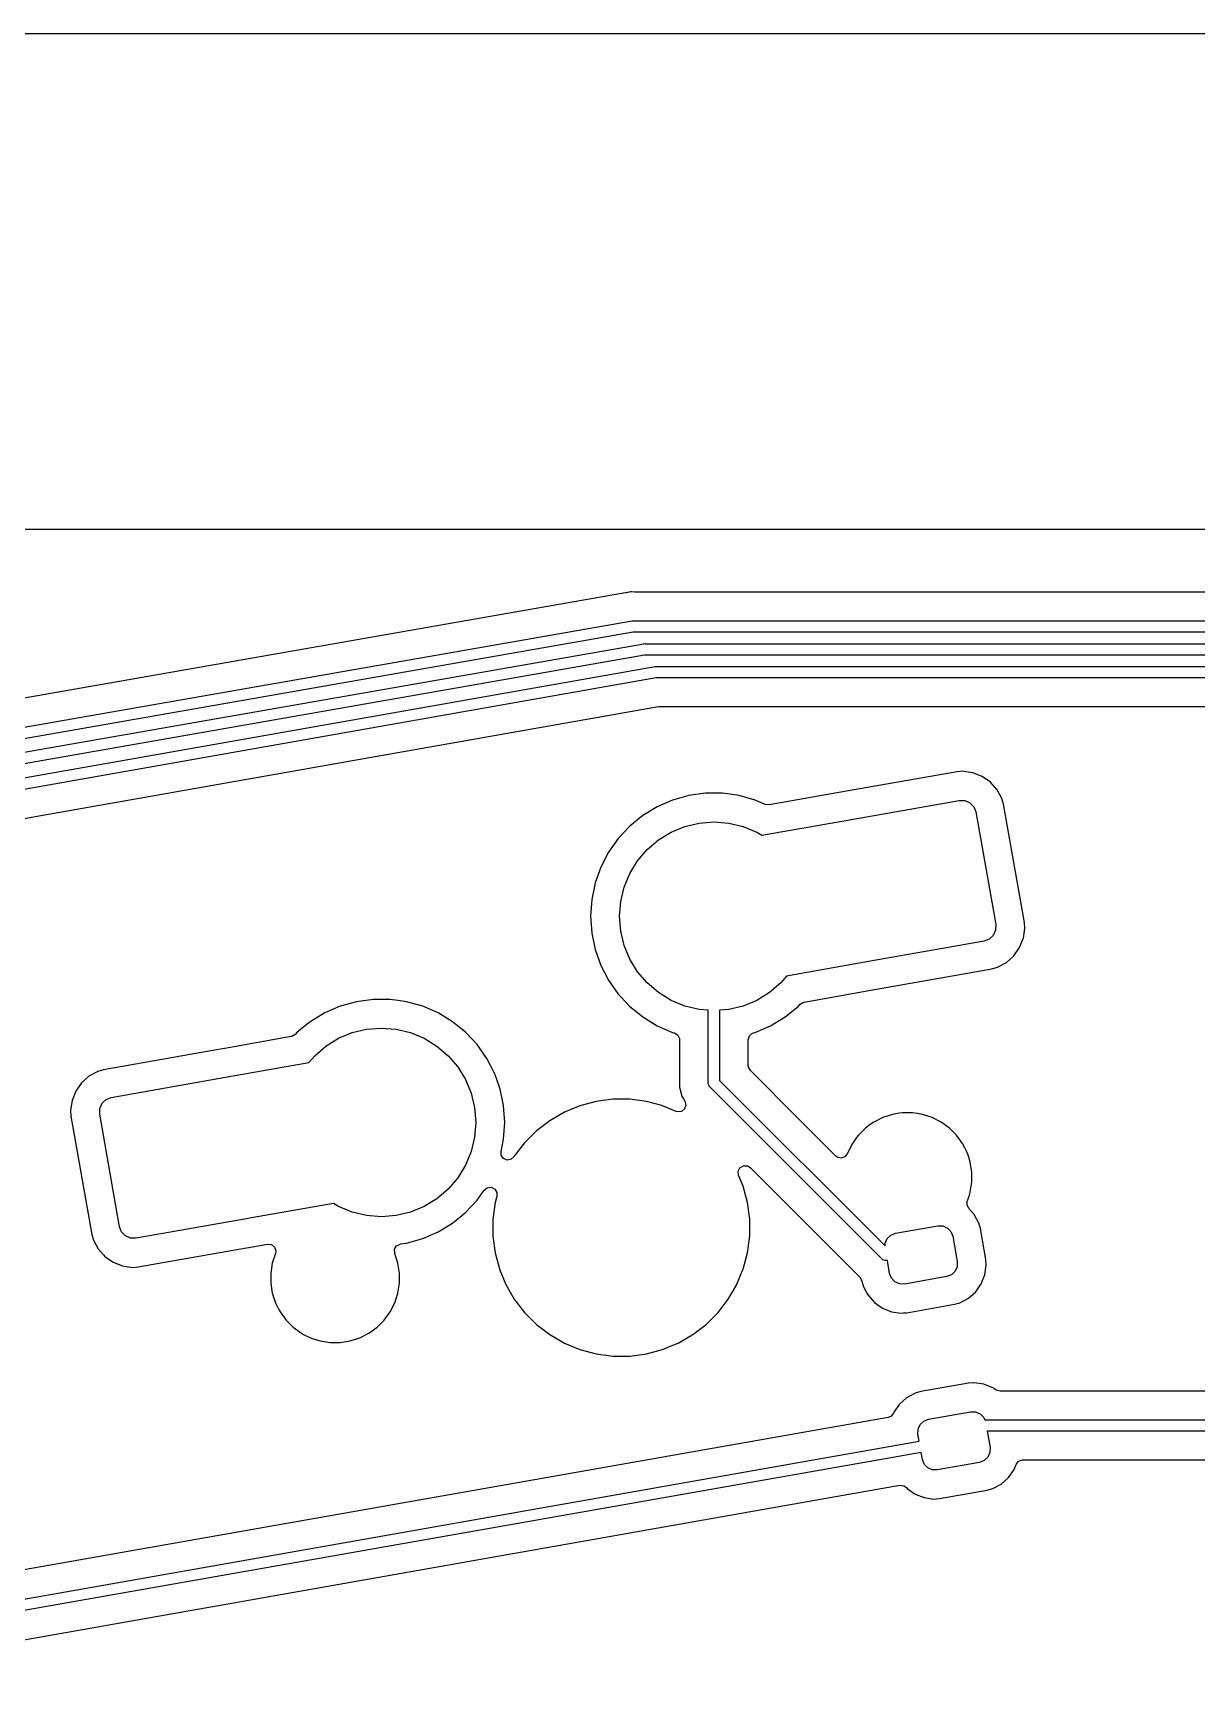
# Model space of a CAD drawing. Header units: millimetres. Extents: x 46 to 4458, y 59 to 1499.
# Drawn here: x 1920.02 to 1940.36, y 915.53 to 944.7 of the extents above; entities that cross this region are included whole.
import ezdxf

# ---------------------------------------------------------------- set-up
doc = ezdxf.new("R2010")
doc.units = ezdxf.units.MM
doc.layers.add('BLACK', color=7, linetype='Continuous')

msp = doc.modelspace()

# ---------------------------------------------------------------- linework, layer by layer
msp.add_lwpolyline([(1739.51188, 833.25441), (1638.06271, 833.5564), (1638.38771, 944.69762), (2107.13583, 944.69762), (2107.13583, 832.69492), (1950.85196, 832.69492)])
at = {"layer": 'BLACK', "linetype": 'Continuous'}
for p, q in [((1856.80163, 936.02944), (2102.68362, 936.02944)), ((1930.37297, 934.91591), (1868.2609, 924.04169)), ((1930.38368, 934.91828), (1930.37297, 934.91591)), ((1930.42905, 934.93044), (1930.38368, 934.91828)), ((1930.42906, 934.93044), (1930.42905, 934.93044)), ((1930.44518, 934.93044), (1930.42906, 934.93044)), ((1930.46656, 934.9323), (1930.44518, 934.93044)), ((1930.48243, 934.93507), (1930.46656, 934.9323)), ((1930.48244, 934.93507), (1930.48243, 934.93507)), ((1930.52924, 934.93092), (1930.48244, 934.93507)), ((1930.5402, 934.93044), (1930.52924, 934.93092)), ((2082.1834, 934.93044), (1930.5402, 934.93044)), ((1863.09959, 922.62802), (1930.49087, 934.42844)), ((1930.49087, 934.42844), (1930.51042, 934.42991)), ((1930.51042, 934.42991), (1930.51892, 934.42802)), ((1930.51892, 934.42802), (2082.27007, 934.42994)), ((1930.50655, 934.23009), (1863.15344, 922.43635)), ((1930.50812, 934.22994), (1930.50655, 934.23009)), ((2082.22674, 934.23186), (1930.50812, 934.22994)), ((1863.29959, 922.22802), (1930.69087, 934.02844)), ((1930.70655, 933.83009), (1863.35324, 922.03632)), ((1930.69087, 934.02844), (1930.71042, 934.02991)), ((1930.70812, 933.82994), (1930.70655, 933.83009)), ((2063.57674, 933.83186), (1930.70812, 933.82994)), ((1930.71042, 934.02991), (1930.71892, 934.02802)), ((1930.71892, 934.02802), (2063.62007, 934.02994)), ((1863.49953, 921.74565), (1930.89076, 933.62842)), ((1930.89076, 933.62842), (1930.9103, 933.62991)), ((1930.9103, 933.62991), (1930.91886, 933.62802)), ((1930.91886, 933.62802), (2044.97007, 933.62994)), ((1930.90663, 933.43008), (1863.55325, 921.55398)), ((1930.90812, 933.42994), (1930.90663, 933.43008)), ((2044.92674, 933.43186), (1930.90812, 933.42994)), ((1863.83731, 921.09584), (1930.94996, 932.92756)), ((1930.94996, 932.92756), (1930.97149, 932.92944)), ((1930.97149, 932.92944), (1984.65482, 932.92944)), ((1936.16909, 931.79058), (1934.23777, 931.45003)), ((1936.27214, 931.79809), (1936.16909, 931.79058)), ((1936.32339, 931.79058), (1936.27214, 931.79809)), ((1936.27214, 931.79809), (1936.27214, 931.79809)), ((1936.44573, 931.77266), (1936.32339, 931.79058)), ((1936.60877, 931.70789), (1936.44573, 931.77266)), ((1936.75249, 931.60726), (1936.60877, 931.70789)), ((1936.86912, 931.47619), (1936.75249, 931.60726)), ((1936.75249, 931.60726), (1936.75249, 931.60726)), ((1936.75249, 931.60726), (1936.75249, 931.60726)), ((1931.19647, 931.29461), (1930.92664, 931.17741)), ((1931.47975, 931.37399), (1931.19647, 931.29461)), ((1931.47976, 931.37399), (1931.47975, 931.37399)), ((1931.77122, 931.41405), (1931.47976, 931.37399)), ((1932.06541, 931.41405), (1931.77122, 931.41405)), ((1931.77122, 931.41405), (1931.77122, 931.41405)), ((1932.19862, 931.39574), (1932.06541, 931.41405)), ((1932.06541, 931.41405), (1932.06541, 931.41405)), ((1932.35687, 931.37399), (1932.19862, 931.39574)), ((1932.35688, 931.37399), (1932.35687, 931.37399)), ((1932.35687, 931.37399), (1932.35687, 931.37399)), ((1932.64016, 931.29461), (1932.35688, 931.37399)), ((1932.69179, 931.27219), (1932.64016, 931.29461)), ((1932.8128, 931.21963), (1932.69179, 931.27219)), ((1932.81423, 931.21901), (1932.8128, 931.21963)), ((1932.88367, 931.21127), (1932.81423, 931.21901)), ((1934.23777, 931.45003), (1932.88367, 931.21127)), ((1934.18789, 930.93302), (1936.20675, 931.289)), ((1934.23777, 931.45003), (1934.23777, 931.45003)), ((1936.20675, 931.289), (1936.30427, 931.28687)), ((1936.30427, 931.28687), (1936.39356, 931.24758)), ((1936.39356, 931.24758), (1936.46101, 931.17712)), ((1936.95239, 931.32177), (1936.86912, 931.47619)), ((1936.98058, 931.22237), (1936.95239, 931.32177)), ((1937.34524, 929.15425), (1936.98058, 931.22237)), ((1930.67527, 931.02455), (1930.44706, 930.83889)), ((1930.92663, 931.17741), (1930.67527, 931.02455)), ((1930.92664, 931.17741), (1930.92663, 931.17741)), ((1931.6602, 930.89323), (1931.91832, 930.91355)), ((1931.91832, 930.91355), (1932.17643, 930.89323)), ((1932.75458, 930.68029), (1934.18789, 930.93302)), ((1934.18789, 930.93302), (1934.18789, 930.93302)), ((1936.46101, 931.17712), (1936.49636, 931.08621)), ((1936.49636, 931.08621), (1936.84366, 929.11659)), ((1930.24625, 930.62387), (1930.0766, 930.38353)), ((1930.44706, 930.83889), (1930.24625, 930.62387)), ((1930.94847, 930.59843), (1931.16923, 930.73371)), ((1931.16923, 930.73371), (1931.40844, 930.83279)), ((1931.40844, 930.83279), (1931.6602, 930.89323)), ((1932.17643, 930.89323), (1932.42819, 930.83279)), ((1932.42819, 930.83279), (1932.6674, 930.73371)), ((1932.6674, 930.73371), (1932.75458, 930.68029)), ((1930.07659, 930.38353), (1929.94124, 930.12231)), ((1930.0766, 930.38353), (1930.07659, 930.38353)), ((1930.58344, 930.23339), (1930.75159, 930.43027)), ((1930.75159, 930.43027), (1930.94847, 930.59843)), ((1929.94124, 930.12231), (1929.84272, 929.84511)), ((1930.44815, 930.01263), (1930.58344, 930.23339)), ((1929.84272, 929.84509), (1929.78287, 929.55706)), ((1929.84272, 929.84511), (1929.84272, 929.84509)), ((1930.28863, 929.52166), (1930.34907, 929.77343)), ((1930.34907, 929.77343), (1930.44815, 930.01263)), ((1929.78287, 929.55706), (1929.76279, 929.26355)), ((1929.78287, 929.55706), (1929.78287, 929.55706)), ((1930.26832, 929.26355), (1930.28863, 929.52166)), ((1929.76279, 929.26355), (1929.78287, 928.97004)), ((1930.28863, 929.00543), (1930.26832, 929.26355)), ((1937.35275, 929.0512), (1937.34524, 929.15425)), ((1929.78287, 928.97004), (1929.78287, 928.97003)), ((1929.78287, 928.97003), (1929.84272, 928.682)), ((1930.34907, 928.75367), (1930.28863, 929.00543)), ((1936.73178, 928.86233), (1936.64087, 928.82698)), ((1936.80225, 928.92979), (1936.73178, 928.86233)), ((1936.84153, 929.01907), (1936.80225, 928.92979)), ((1936.84366, 929.11659), (1936.84153, 929.01907)), ((1937.26255, 928.71457), (1937.32564, 928.87337)), ((1937.32564, 928.87337), (1937.32732, 928.87761)), ((1937.32732, 928.87761), (1937.35275, 929.0512)), ((1937.32732, 928.87761), (1937.32732, 928.87761)), ((1937.32732, 928.87761), (1937.32732, 928.87761)), ((1929.84272, 928.682), (1929.84272, 928.68199)), ((1929.84272, 928.68199), (1929.94124, 928.40479)), ((1930.44815, 928.51446), (1930.34907, 928.75367)), ((1936.64087, 928.82698), (1934.7205, 928.48837)), ((1937.03086, 928.45422), (1937.16192, 928.57085)), ((1937.16192, 928.57085), (1937.26255, 928.71457)), ((1929.94124, 928.40479), (1930.07659, 928.14357)), ((1930.58344, 928.2937), (1930.44815, 928.51446)), ((1930.75159, 928.09682), (1930.58344, 928.2937)), ((1934.7205, 928.48836), (1933.18878, 928.21828)), ((1934.65968, 927.96942), (1936.77703, 928.34277)), ((1934.7205, 928.48837), (1934.7205, 928.48836)), ((1936.77703, 928.34277), (1936.87643, 928.37096)), ((1936.87643, 928.37096), (1937.03086, 928.45422)), ((1930.07659, 928.14357), (1930.0766, 928.14356)), ((1930.0766, 928.14356), (1930.24625, 927.90322)), ((1930.94847, 927.92867), (1930.75159, 928.09682)), ((1933.08504, 928.09682), (1932.88816, 927.92867)), ((1933.18878, 928.21828), (1933.08504, 928.09682)), ((1925.66729, 927.76991), (1925.38401, 927.69054)), ((1925.6673, 927.76991), (1925.66729, 927.76991)), ((1925.95875, 927.80997), (1925.6673, 927.76991)), ((1926.25295, 927.80997), (1925.95875, 927.80997)), ((1925.95875, 927.80997), (1925.95875, 927.80997)), ((1926.39868, 927.78994), (1926.25295, 927.80997)), ((1926.25295, 927.80997), (1926.25295, 927.80997)), ((1926.54441, 927.76991), (1926.39868, 927.78994)), ((1926.8277, 927.69054), (1926.54441, 927.76991)), ((1926.54441, 927.76991), (1926.54441, 927.76991)), ((1926.54441, 927.76991), (1926.54441, 927.76991)), ((1930.24625, 927.90322), (1930.29824, 927.84756)), ((1930.29824, 927.84756), (1930.44489, 927.69054)), ((1931.16923, 927.79339), (1930.94847, 927.92867)), ((1931.40844, 927.6943), (1931.16923, 927.79339)), ((1932.6674, 927.79339), (1932.42819, 927.6943)), ((1932.88816, 927.92867), (1932.6674, 927.79339)), ((1933.38958, 927.68821), (1933.42531, 927.72647)), ((1933.42531, 927.72647), (1933.48545, 927.76203)), ((1933.48545, 927.76203), (1933.49438, 927.76395)), ((1933.49438, 927.76395), (1934.65968, 927.96942)), ((1934.65968, 927.96942), (1934.65968, 927.96942)), ((1924.86281, 927.42047), (1924.6346, 927.23481)), ((1925.11417, 927.57333), (1924.86281, 927.42047)), ((1925.11418, 927.57333), (1925.11417, 927.57333)), ((1925.38401, 927.69054), (1925.11418, 927.57333)), ((1927.09753, 927.57333), (1926.8277, 927.69054)), ((1927.3489, 927.42047), (1927.09753, 927.57333)), ((1927.09753, 927.57333), (1927.09753, 927.57333)), ((1927.40692, 927.37327), (1927.3489, 927.42047)), ((1927.3489, 927.42047), (1927.3489, 927.42047)), ((1927.3489, 927.42047), (1927.3489, 927.42047)), ((1930.44489, 927.69054), (1930.44706, 927.68821)), ((1930.44706, 927.68821), (1930.55118, 927.6035)), ((1930.55118, 927.6035), (1930.67527, 927.50255)), ((1930.67527, 927.50255), (1930.67527, 927.50255)), ((1930.67527, 927.50255), (1930.67527, 927.50255)), ((1930.67527, 927.50255), (1930.92663, 927.34969)), ((1931.6602, 927.63386), (1931.40844, 927.6943)), ((1931.81939, 927.62133), (1931.6602, 927.63386)), ((1931.82024, 926.33341), (1931.81939, 927.62133)), ((1932.17643, 927.63386), (1932.01748, 927.62135)), ((1932.01748, 927.62135), (1932.01829, 926.39169)), ((1932.42819, 927.6943), (1932.17643, 927.63386)), ((1932.91, 927.34969), (1933.16136, 927.50255)), ((1933.16136, 927.50255), (1933.38958, 927.68821)), ((1924.52977, 927.15907), (1923.36603, 926.95387)), ((1924.53872, 927.16099), (1924.52977, 927.15907)), ((1924.59886, 927.19655), (1924.53872, 927.16099)), ((1924.63459, 927.2348), (1924.59886, 927.19655)), ((1924.6346, 927.23481), (1924.63459, 927.2348)), ((1925.13601, 926.99435), (1925.35677, 927.12963)), ((1925.35677, 927.12963), (1925.59597, 927.22871)), ((1925.59597, 927.22871), (1925.84774, 927.28916)), ((1925.84774, 927.28916), (1926.10585, 927.30947)), ((1926.10585, 927.30947), (1926.36397, 927.28916)), ((1926.36397, 927.28916), (1926.61573, 927.22871)), ((1926.61573, 927.22871), (1926.85494, 927.12963)), ((1926.85494, 927.12963), (1927.0757, 926.99435)), ((1927.57711, 927.23481), (1927.40692, 927.37327)), ((1927.57711, 927.2348), (1927.57711, 927.23481)), ((1927.57711, 927.23481), (1927.57711, 927.23481)), ((1927.70131, 927.10182), (1927.57711, 927.2348)), ((1930.92663, 927.34969), (1930.92664, 927.34969)), ((1930.92664, 927.34969), (1931.19647, 927.23248)), ((1931.19647, 927.23248), (1931.22727, 927.22385)), ((1931.22727, 927.22385), (1931.28651, 927.18681)), ((1931.28651, 927.18681), (1931.31632, 927.12362)), ((1931.31632, 927.12362), (1931.31782, 927.10445)), ((1932.51882, 927.10445), (1932.5385, 927.17149)), ((1932.5385, 927.17149), (1932.5913, 927.21724)), ((1932.5913, 927.21724), (1932.60936, 927.22385)), ((1932.60936, 927.22385), (1932.64016, 927.23248)), ((1932.64016, 927.23248), (1932.90999, 927.34969)), ((1932.64016, 927.23248), (1932.64016, 927.23248)), ((1932.90999, 927.34969), (1932.91, 927.34969)), ((1932.91, 927.34969), (1932.91, 927.34969)), ((1923.15704, 926.91702), (1921.24714, 926.58025)), ((1923.36449, 926.9536), (1923.15704, 926.91702)), ((1923.36602, 926.95387), (1923.36449, 926.9536)), ((1923.36449, 926.9536), (1923.36449, 926.9536)), ((1923.36603, 926.95387), (1923.36602, 926.95387)), ((1924.83539, 926.70474), (1924.93913, 926.8262)), ((1924.93913, 926.8262), (1925.13601, 926.99435)), ((1927.0757, 926.99435), (1927.27258, 926.8262)), ((1927.27258, 926.8262), (1927.44073, 926.62932)), ((1927.77792, 927.01979), (1927.70131, 927.10182)), ((1927.94757, 926.77945), (1927.77792, 927.01979)), ((1931.31782, 927.10445), (1931.31782, 926.43959)), ((1932.51882, 926.65302), (1932.51882, 927.10445)), ((1921.14773, 926.55206), (1920.99331, 926.4688)), ((1921.14774, 926.55206), (1921.14773, 926.55206)), ((1921.14773, 926.55206), (1921.14773, 926.55206)), ((1921.24714, 926.58025), (1921.14774, 926.55206)), ((1921.24714, 926.58025), (1921.24714, 926.58025)), ((1923.27905, 926.43031), (1924.83539, 926.70474)), ((1927.44073, 926.62932), (1927.57601, 926.40855)), ((1928.08292, 926.51823), (1927.94757, 926.77945)), ((1927.94757, 926.77945), (1927.94757, 926.77945)), ((1927.94757, 926.77945), (1927.94757, 926.77945)), ((1932.52165, 926.62666), (1932.51882, 926.65302)), ((1932.55513, 926.56534), (1932.52165, 926.62666)), ((1932.59109, 926.52939), (1932.55513, 926.56534)), ((1933.35809, 925.76238), (1932.59109, 926.52939)), ((1920.86225, 926.35216), (1920.76162, 926.20845)), ((1920.9933, 926.46879), (1920.86225, 926.35216)), ((1920.86225, 926.35216), (1920.86225, 926.35216)), ((1920.99331, 926.46879), (1920.9933, 926.46879)), ((1920.99331, 926.4688), (1920.99331, 926.4688)), ((1920.99331, 926.4688), (1920.99331, 926.46879)), ((1921.3833, 926.09604), (1923.27905, 926.43031)), ((1927.57601, 926.40855), (1927.6751, 926.16935)), ((1928.11549, 926.42659), (1928.08292, 926.51823)), ((1928.18144, 926.24103), (1928.11549, 926.42659)), ((1928.18145, 926.24101), (1928.18144, 926.24103)), ((1928.22211, 926.04534), (1928.18145, 926.24101)), ((1931.31782, 926.43959), (1931.31781, 926.43957)), ((1931.31781, 926.43957), (1931.31781, 926.27387)), ((1931.31781, 926.27387), (1931.31781, 926.27387)), ((1931.31781, 926.27387), (1931.35874, 926.12114)), ((1931.83517, 926.29737), (1931.82024, 926.33341)), ((1931.8476, 926.28221), (1931.83517, 926.29737)), ((1934.87292, 923.25961), (1931.8476, 926.28221)), ((1932.01829, 926.39169), (1934.91241, 923.50017)), ((1920.69685, 926.04541), (1920.67142, 925.87181)), ((1920.76162, 926.20844), (1920.69685, 926.04541)), ((1920.76162, 926.20845), (1920.76162, 926.20844)), ((1921.18264, 925.90395), (1921.22192, 925.99323)), ((1921.22192, 925.99323), (1921.29238, 926.06068)), ((1921.29238, 926.06068), (1921.3833, 926.09604)), ((1927.6751, 926.16935), (1927.73554, 925.91759)), ((1928.2413, 925.95298), (1928.22211, 926.04534)), ((1928.26138, 925.65947), (1928.2413, 925.95298)), ((1929.57604, 925.94951), (1929.30424, 925.83692)), ((1929.86024, 926.02566), (1929.57604, 925.94951)), ((1930.15192, 926.06406), (1929.86024, 926.02566)), ((1930.15193, 926.06406), (1930.15192, 926.06406)), ((1930.15192, 926.06406), (1930.15192, 926.06406)), ((1930.44614, 926.06406), (1930.15193, 926.06406)), ((1930.44615, 926.06406), (1930.44614, 926.06406)), ((1930.73783, 926.02566), (1930.44615, 926.06406)), ((1930.44615, 926.06406), (1930.44615, 926.06406)), ((1930.73784, 926.02566), (1930.73783, 926.02566)), ((1931.00906, 925.95298), (1930.73784, 926.02566)), ((1930.73784, 926.02566), (1930.73784, 926.02566)), ((1931.02203, 925.94951), (1931.00906, 925.95298)), ((1931.25732, 925.85205), (1931.02203, 925.94951)), ((1931.35874, 926.12114), (1931.38076, 926.083)), ((1931.38076, 926.083), (1931.38076, 926.083)), ((1931.38076, 926.083), (1931.38076, 926.08299)), ((1931.38076, 926.08299), (1931.41216, 926.0286)), ((1931.42863, 925.9607), (1931.40578, 925.89468)), ((1931.41216, 926.0286), (1931.42863, 925.9607)), ((1920.67142, 925.87181), (1920.67893, 925.76877)), ((1920.67893, 925.76877), (1921.04359, 923.70066)), ((1921.18051, 925.80642), (1921.18264, 925.90395)), ((1921.5278, 923.83681), (1921.18051, 925.80642)), ((1927.73554, 925.91759), (1927.75585, 925.65947)), ((1927.75585, 925.65947), (1927.73554, 925.40135)), ((1928.2413, 925.36596), (1928.26138, 925.65947)), ((1929.04943, 925.68981), (1928.81603, 925.51071)), ((1929.04945, 925.68982), (1929.04943, 925.68981)), ((1929.30423, 925.83692), (1929.04945, 925.68982)), ((1929.30424, 925.83692), (1929.30423, 925.83692)), ((1931.2813, 925.84485), (1931.25732, 925.85205)), ((1931.35086, 925.85149), (1931.2813, 925.84485)), ((1931.40578, 925.89468), (1931.35086, 925.85149)), ((1934.04899, 925.07149), (1933.35809, 925.76238)), ((1934.71197, 925.6644), (1934.65189, 925.62076)), ((1934.86982, 925.74483), (1934.71197, 925.6644)), ((1935.0383, 925.79958), (1934.86982, 925.74483)), ((1934.86982, 925.74483), (1934.86982, 925.74483)), ((1935.15708, 925.81839), (1935.0383, 925.79958)), ((1935.21328, 925.82729), (1935.15708, 925.81839)), ((1935.39044, 925.82729), (1935.21328, 925.82729)), ((1935.47793, 925.81343), (1935.39044, 925.82729)), ((1935.56542, 925.79958), (1935.47793, 925.81343)), ((1935.7339, 925.74483), (1935.56542, 925.79958)), ((1935.88954, 925.66553), (1935.7339, 925.74483)), ((1935.7339, 925.74483), (1935.7339, 925.74483)), ((1935.89175, 925.6644), (1935.88954, 925.66553)), ((1936.03507, 925.56027), (1935.89175, 925.6644)), ((1927.73554, 925.40135), (1927.6751, 925.14959)), ((1928.22821, 925.30294), (1928.2413, 925.36596)), ((1928.81602, 925.5107), (1928.60799, 925.30267)), ((1928.81603, 925.51071), (1928.81602, 925.5107)), ((1934.41299, 925.39317), (1934.33925, 925.29168)), ((1934.44338, 925.435), (1934.41299, 925.39317)), ((1934.56864, 925.56027), (1934.44338, 925.43501)), ((1934.44338, 925.43501), (1934.44338, 925.43501)), ((1934.44338, 925.43501), (1934.44338, 925.435)), ((1934.56865, 925.56027), (1934.56864, 925.56027)), ((1934.56864, 925.56027), (1934.56864, 925.56027)), ((1934.65189, 925.62076), (1934.56865, 925.56027)), ((1936.16034, 925.435), (1936.03507, 925.56027)), ((1936.26447, 925.29168), (1936.16034, 925.435)), ((1927.6751, 925.14959), (1927.57601, 924.91039)), ((1928.19647, 925.15021), (1928.22821, 925.30294)), ((1928.20069, 925.08443), (1928.19647, 925.15021)), ((1928.24122, 925.02752), (1928.20069, 925.08443)), ((1928.60798, 925.30267), (1928.42889, 925.06926)), ((1928.60799, 925.30267), (1928.60798, 925.30267)), ((1934.08195, 925.04789), (1934.04899, 925.07149)), ((1934.2546, 925.12085), (1934.21516, 925.06317)), ((1934.25882, 925.13383), (1934.2546, 925.12085)), ((1934.33925, 925.29168), (1934.25882, 925.13383)), ((1936.30392, 925.21426), (1936.26447, 925.29168)), ((1936.3449, 925.13383), (1936.30392, 925.21426)), ((1936.36588, 925.06925), (1936.3449, 925.13383)), ((1936.3449, 925.13383), (1936.3449, 925.13383)), ((1927.57601, 924.91039), (1927.44073, 924.68962)), ((1928.30608, 925.00155), (1928.24122, 925.02752)), ((1928.37469, 925.01477), (1928.30608, 925.00155)), ((1928.42526, 925.06298), (1928.37469, 925.01477)), ((1928.42887, 925.06924), (1928.42526, 925.06298)), ((1928.42889, 925.06926), (1928.42887, 925.06924)), ((1932.34145, 924.80518), (1932.37272, 924.86766)), ((1932.34892, 924.73571), (1932.34145, 924.80518)), ((1932.37272, 924.86766), (1932.43281, 924.90331)), ((1932.43281, 924.90331), (1932.50264, 924.90082)), ((1932.50264, 924.90082), (1932.55116, 924.87084)), ((1932.55116, 924.87084), (1934.47018, 922.95182)), ((1934.1508, 925.03598), (1934.08195, 925.04789)), ((1934.21516, 925.06317), (1934.1508, 925.03598)), ((1936.39965, 924.96535), (1936.36588, 925.06925)), ((1936.42736, 924.79037), (1936.39965, 924.96535)), ((1936.42736, 924.61321), (1936.42736, 924.79037)), ((1927.27258, 924.49274), (1927.0757, 924.32459)), ((1927.44073, 924.68962), (1927.27258, 924.49274)), ((1927.90233, 924.4754), (1927.95707, 924.51881)), ((1927.95707, 924.51881), (1928.02659, 924.52574)), ((1928.02659, 924.52574), (1928.08883, 924.49398)), ((1928.08883, 924.49398), (1928.12401, 924.43362)), ((1932.42889, 924.54264), (1932.34892, 924.73571)), ((1932.50503, 924.25846), (1932.42889, 924.54264)), ((1936.39965, 924.43824), (1936.42736, 924.61321)), ((1925.26959, 924.24273), (1923.83627, 923.99)), ((1925.35677, 924.18931), (1925.26959, 924.24273)), ((1927.0757, 924.32459), (1926.85494, 924.18931)), ((1927.57711, 924.08413), (1927.77792, 924.29914)), ((1927.77792, 924.29914), (1927.90233, 924.4754)), ((1928.09304, 924.25846), (1928.05464, 923.96677)), ((1928.12341, 924.37179), (1928.09304, 924.25846)), ((1928.09304, 924.25846), (1928.09304, 924.25846)), ((1928.12401, 924.43362), (1928.12341, 924.37179)), ((1932.54344, 923.96676), (1932.50503, 924.25846)), ((1936.34311, 924.22069), (1936.34767, 924.27828)), ((1936.37297, 924.15753), (1936.34311, 924.22069)), ((1936.34767, 924.27828), (1936.37801, 924.37166)), ((1936.37801, 924.37166), (1936.39965, 924.43824)), ((1923.71317, 923.96829), (1921.81742, 923.63402)), ((1923.71375, 923.96839), (1923.71317, 923.96829)), ((1923.83627, 923.99), (1923.71375, 923.96839)), ((1923.83627, 923.99), (1923.83627, 923.99)), ((1925.59597, 924.09023), (1925.35677, 924.18931)), ((1925.84774, 924.02978), (1925.59597, 924.09023)), ((1926.10585, 924.00947), (1925.84774, 924.02978)), ((1926.36397, 924.02978), (1926.10585, 924.00947)), ((1926.61573, 924.09023), (1926.36397, 924.02978)), ((1926.85494, 924.18931), (1926.61573, 924.09023)), ((1927.3489, 923.89847), (1927.57711, 924.08413)), ((1928.05464, 923.96677), (1928.05464, 923.96676)), ((1928.05464, 923.96676), (1928.05464, 923.67256)), ((1932.54344, 923.67255), (1932.54344, 923.96676)), ((1936.47007, 924.04842), (1936.37297, 924.15753)), ((1936.55056, 923.89914), (1936.47007, 924.04842)), ((1921.04359, 923.70066), (1921.04359, 923.70065)), ((1921.04359, 923.70065), (1921.07178, 923.60125)), ((1921.56316, 923.7459), (1921.5278, 923.83681)), ((1921.63061, 923.67543), (1921.56316, 923.7459)), ((1921.7199, 923.63615), (1921.63061, 923.67543)), ((1921.81742, 923.63402), (1921.7199, 923.63615)), ((1926.54441, 923.54903), (1926.82769, 923.6284)), ((1926.82769, 923.6284), (1927.09753, 923.74561)), ((1927.09753, 923.74561), (1927.3489, 923.89847)), ((1928.05464, 923.67256), (1928.05464, 923.67254)), ((1928.05464, 923.67254), (1928.09302, 923.381)), ((1932.50503, 923.38086), (1932.54344, 923.67255)), ((1934.91345, 923.54792), (1934.94881, 923.62827)), ((1934.94881, 923.62827), (1935.01223, 923.68898)), ((1935.01223, 923.68898), (1935.09405, 923.7208)), ((1935.09405, 923.7208), (1935.83266, 923.85104)), ((1935.83266, 923.85104), (1935.92043, 923.84912)), ((1935.92043, 923.84912), (1936.00078, 923.81377)), ((1936.00078, 923.81377), (1936.06149, 923.75035)), ((1936.06149, 923.75035), (1936.09331, 923.66853)), ((1936.09331, 923.66853), (1936.17145, 923.22536)), ((1936.57781, 923.80305), (1936.55056, 923.89914)), ((1936.67274, 923.26466), (1936.57781, 923.80305)), ((1921.07178, 923.60125), (1921.07178, 923.60125)), ((1921.07178, 923.60125), (1921.07178, 923.60125)), ((1921.07178, 923.60125), (1921.15505, 923.44682)), ((1921.15505, 923.44682), (1921.24672, 923.34381)), ((1921.24672, 923.34381), (1921.27168, 923.31576)), ((1921.85508, 923.13244), (1923.74761, 923.46614)), ((1923.74761, 923.46614), (1923.74762, 923.46615)), ((1923.74762, 923.46615), (1923.75293, 923.46708)), ((1923.75293, 923.46708), (1923.75294, 923.46708)), ((1923.75294, 923.46708), (1924.11395, 923.53074)), ((1924.11395, 923.53074), (1924.18339, 923.523)), ((1924.18339, 923.523), (1924.23762, 923.47894)), ((1924.25341, 923.37031), (1924.19843, 923.20108)), ((1924.23762, 923.47894), (1924.25942, 923.41256)), ((1924.25942, 923.41256), (1924.25341, 923.37031)), ((1926.33602, 923.44323), (1926.3721, 923.50306)), ((1926.33801, 923.37339), (1926.33602, 923.44323)), ((1926.33925, 923.36957), (1926.33801, 923.37339)), ((1926.33926, 923.36957), (1926.33925, 923.36957)), ((1926.394, 923.20108), (1926.33926, 923.36957)), ((1926.3721, 923.50306), (1926.4348, 923.53389)), ((1926.4348, 923.53389), (1926.43904, 923.53455)), ((1926.43904, 923.53455), (1926.54441, 923.54903)), ((1928.09302, 923.381), (1928.09304, 923.38086)), ((1928.09304, 923.38086), (1928.16179, 923.12427)), ((1932.42889, 923.09667), (1932.50503, 923.38086)), ((1934.91241, 923.50017), (1934.91345, 923.54792)), ((1921.27168, 923.31576), (1921.41539, 923.21513)), ((1921.41539, 923.21513), (1921.57844, 923.15036)), ((1921.57844, 923.15036), (1921.57844, 923.15036)), ((1921.57844, 923.15036), (1921.57844, 923.15036)), ((1921.57844, 923.15036), (1921.75203, 923.12493)), ((1921.75203, 923.12493), (1921.85508, 923.13244)), ((1924.19843, 923.20108), (1924.17071, 923.0261)), ((1926.42171, 923.0261), (1926.394, 923.20108)), ((1928.16179, 923.12427), (1928.16919, 923.09666)), ((1928.16919, 923.09666), (1928.28177, 922.82486)), ((1932.31983, 922.83339), (1932.4141, 923.06097)), ((1932.4141, 923.06097), (1932.42889, 923.09667)), ((1934.90897, 923.24468), (1934.87292, 923.25961)), ((1934.92848, 923.24276), (1934.90897, 923.24468)), ((1934.94986, 923.24282), (1934.92848, 923.24276)), ((1934.98968, 923.01699), (1934.94986, 923.24282)), ((1936.13418, 923.05724), (1936.07076, 922.99653)), ((1936.16953, 923.13759), (1936.13418, 923.05724)), ((1936.17145, 923.22536), (1936.16953, 923.13759)), ((1936.65542, 922.99724), (1936.68, 923.16505)), ((1936.67274, 923.26465), (1936.67274, 923.26466)), ((1936.67969, 923.16923), (1936.67274, 923.26465)), ((1936.68, 923.16505), (1936.67969, 923.16923)), ((1924.17071, 923.0261), (1924.17071, 922.84895)), ((1924.17071, 922.84895), (1924.19843, 922.67397)), ((1926.394, 922.67397), (1926.42171, 922.84895)), ((1926.42171, 922.84895), (1926.42171, 923.0261)), ((1928.28177, 922.82486), (1928.28178, 922.82485)), ((1928.28178, 922.82485), (1928.42888, 922.57007)), ((1932.16919, 922.57006), (1932.3163, 922.82485)), ((1932.3163, 922.82485), (1932.31983, 922.83339)), ((1934.47018, 922.95182), (1934.50366, 922.8905)), ((1934.50366, 922.8905), (1934.50461, 922.88568)), ((1934.50461, 922.88568), (1934.50518, 922.88246)), ((1934.50518, 922.88246), (1934.50518, 922.88246)), ((1934.50518, 922.88246), (1934.53243, 922.78638)), ((1934.53243, 922.78638), (1934.53243, 922.78638)), ((1934.53243, 922.78638), (1934.53243, 922.78637)), ((1934.53243, 922.78637), (1934.59188, 922.67611)), ((1935.0215, 922.93516), (1934.98968, 923.01699)), ((1935.08221, 922.87175), (1935.0215, 922.93516)), ((1935.16256, 922.83639), (1935.08221, 922.87175)), ((1935.25033, 922.83447), (1935.16256, 922.83639)), ((1935.98894, 922.96471), (1935.25033, 922.83447)), ((1936.07076, 922.99653), (1935.98894, 922.96471)), ((1936.49552, 922.7007), (1936.5928, 922.83963)), ((1936.5928, 922.83963), (1936.59281, 922.83964)), ((1936.5928, 922.83963), (1936.5928, 922.83963)), ((1936.59281, 922.83964), (1936.62639, 922.92418)), ((1936.62639, 922.92418), (1936.65542, 922.99724)), ((1924.19843, 922.67397), (1924.25317, 922.50549)), ((1924.25317, 922.50549), (1924.25317, 922.50548)), ((1924.25317, 922.50548), (1924.31933, 922.37563)), ((1926.25883, 922.34763), (1926.33926, 922.50548)), ((1926.33926, 922.50548), (1926.394, 922.67397)), ((1928.42888, 922.57007), (1928.42889, 922.57005)), ((1928.42889, 922.57005), (1928.60798, 922.33665)), ((1931.99009, 922.33665), (1932.16919, 922.57006)), ((1934.59188, 922.67611), (1934.61292, 922.63709)), ((1934.61292, 922.63709), (1934.72567, 922.5104)), ((1934.72567, 922.5104), (1934.72567, 922.5104)), ((1934.72567, 922.5104), (1934.8646, 922.41312)), ((1935.28963, 922.33318), (1936.12346, 922.48021)), ((1936.12346, 922.48021), (1936.21955, 922.50746)), ((1936.21955, 922.50746), (1936.36883, 922.58795)), ((1936.36883, 922.58795), (1936.49552, 922.7007)), ((1924.31933, 922.37563), (1924.3336, 922.34763)), ((1924.3336, 922.34763), (1924.43773, 922.20431)), ((1924.43773, 922.20431), (1924.563, 922.07904)), ((1926.02943, 922.07904), (1926.1547, 922.20431)), ((1926.1547, 922.20431), (1926.25883, 922.34763)), ((1928.60798, 922.33665), (1928.60799, 922.33664)), ((1928.60799, 922.33664), (1928.81602, 922.12861)), ((1931.78205, 922.12861), (1931.99009, 922.33665)), ((1934.8646, 922.41312), (1934.8646, 922.41312)), ((1934.8646, 922.41312), (1935.02221, 922.35051)), ((1935.02221, 922.35051), (1935.19002, 922.32593)), ((1935.19002, 922.32593), (1935.23383, 922.32912)), ((1935.19002, 922.32593), (1935.19002, 922.32593)), ((1935.19002, 922.32593), (1935.19002, 922.32593)), ((1935.23383, 922.32912), (1935.28963, 922.33318)), ((1924.563, 922.07904), (1924.70632, 921.97491)), ((1924.70632, 921.97491), (1924.74568, 921.95486)), ((1924.74568, 921.95486), (1924.86417, 921.89448)), ((1924.86417, 921.89448), (1924.86417, 921.89448)), ((1924.86417, 921.89448), (1924.93208, 921.87242)), ((1924.93208, 921.87242), (1925.03266, 921.83974)), ((1925.55977, 921.83974), (1925.72826, 921.89448)), ((1925.72826, 921.89448), (1925.8861, 921.97491)), ((1925.8861, 921.97491), (1926.02943, 922.07904)), ((1928.81602, 922.12861), (1928.81603, 922.12861)), ((1928.81603, 922.12861), (1928.90809, 922.05796)), ((1928.90809, 922.05796), (1929.04944, 921.9495)), ((1929.04944, 921.9495), (1929.04945, 921.9495)), ((1929.04945, 921.9495), (1929.30423, 921.8024)), ((1931.29384, 921.8024), (1931.54863, 921.9495)), ((1931.54863, 921.9495), (1931.78205, 922.12861)), ((1925.03266, 921.83974), (1925.20763, 921.81202)), ((1925.20763, 921.81202), (1925.20764, 921.81202)), ((1925.20764, 921.81202), (1925.38479, 921.81202)), ((1925.38479, 921.81202), (1925.55977, 921.83974)), ((1925.38479, 921.81202), (1925.38479, 921.81202)), ((1929.30423, 921.8024), (1929.30424, 921.80239)), ((1929.30424, 921.80239), (1929.57604, 921.68981)), ((1929.57604, 921.68981), (1929.57604, 921.68981)), ((1929.57604, 921.68981), (1929.57605, 921.68981)), ((1929.57605, 921.68981), (1929.86024, 921.61366)), ((1929.86024, 921.61366), (1930.15193, 921.57526)), ((1930.15193, 921.57526), (1930.15194, 921.57526)), ((1930.15194, 921.57526), (1930.44614, 921.57526)), ((1930.44614, 921.57526), (1930.73784, 921.61366)), ((1930.44614, 921.57526), (1930.44614, 921.57526)), ((1930.73784, 921.61366), (1931.02202, 921.68981)), ((1931.02202, 921.68981), (1931.14294, 921.73989)), ((1931.14294, 921.73989), (1931.29383, 921.80239)), ((1931.29383, 921.80239), (1931.29384, 921.8024)), ((1931.29383, 921.80239), (1931.29383, 921.80239)), ((1936.36639, 921.10246), (1935.53257, 920.95544)), ((1936.36641, 921.10247), (1936.36639, 921.10246)), ((1936.46601, 921.10972), (1936.36641, 921.10247)), ((1936.63381, 921.08514), (1936.46601, 921.10972)), ((1936.63382, 921.08514), (1936.63381, 921.08514)), ((1936.79143, 921.02252), (1936.63382, 921.08514)), ((1936.84887, 920.9823), (1936.79143, 921.02252)), ((1935.1605, 920.73495), (1935.06322, 920.59602)), ((1935.28719, 920.84769), (1935.1605, 920.73495)), ((1935.1605, 920.73495), (1935.1605, 920.73495)), ((1935.43648, 920.92819), (1935.28719, 920.84769)), ((1935.53256, 920.95544), (1935.43648, 920.92819)), ((1935.43648, 920.92819), (1935.43648, 920.92819)), ((1935.53257, 920.95544), (1935.53256, 920.95544)), ((1936.85294, 920.97957), (1936.84887, 920.9823)), ((1936.91998, 920.95989), (1936.85294, 920.97957)), ((1954.92312, 920.95989), (1936.91998, 920.95989)), ((1934.96143, 920.49933), (1918.29849, 917.56121)), ((1935.01209, 920.52063), (1934.96143, 920.49933)), ((1935.05514, 920.57566), (1935.01209, 920.52063)), ((1935.06322, 920.59602), (1935.05514, 920.57566)), ((1935.52185, 920.37841), (1935.58527, 920.43912)), ((1935.58527, 920.43912), (1935.66709, 920.47094)), ((1935.66709, 920.47094), (1936.40569, 920.60117)), ((1936.40569, 920.60117), (1936.49346, 920.59926)), ((1936.49346, 920.59926), (1936.57382, 920.5639)), ((1936.57382, 920.5639), (1936.63453, 920.50048)), ((1936.63453, 920.50048), (1936.65124, 920.4575)), ((1936.65124, 920.4575), (1955.38812, 920.45933)), ((1935.48458, 920.21028), (1935.48649, 920.29805)), ((1935.50629, 920.08716), (1935.48458, 920.21028)), ((1935.48649, 920.29805), (1935.52185, 920.37841)), ((1955.38812, 920.26125), (1936.69442, 920.25942)), ((1936.69442, 920.25942), (1936.74449, 919.9755)), ((1917.92757, 916.98695), (1935.50629, 920.08716)), ((1935.54068, 919.89209), (1917.96197, 916.79188)), ((1935.56272, 919.76712), (1935.54068, 919.89209)), ((1936.74257, 919.88773), (1936.70722, 919.80737)), ((1936.74449, 919.9755), (1936.74257, 919.88773)), ((1935.59454, 919.6853), (1935.56272, 919.76712)), ((1935.65525, 919.62188), (1935.59454, 919.6853)), ((1935.7356, 919.58652), (1935.65525, 919.62188)), ((1935.82337, 919.58461), (1935.7356, 919.58652)), ((1936.56198, 919.71485), (1935.82337, 919.58461)), ((1936.6438, 919.74666), (1936.56198, 919.71485)), ((1936.70722, 919.80737), (1936.6438, 919.74666)), ((1937.06856, 919.45083), (1937.16584, 919.58976)), ((1937.16584, 919.58976), (1937.20196, 919.68067)), ((1937.20196, 919.68067), (1937.245, 919.7357)), ((1937.245, 919.7357), (1937.31097, 919.75873)), ((1937.31097, 919.75873), (1937.31719, 919.75889)), ((1937.31719, 919.75889), (1954.92312, 919.75889)), ((1918.50704, 916.37845), (1935.16998, 919.31658)), ((1935.16998, 919.31658), (1935.23942, 919.30883)), ((1935.23942, 919.30883), (1935.28415, 919.2769)), ((1935.28415, 919.2769), (1935.29871, 919.26053)), ((1935.29871, 919.26053), (1935.43763, 919.16326)), ((1936.6965, 919.23034), (1936.79259, 919.25759)), ((1936.79259, 919.25759), (1936.94187, 919.33809)), ((1936.94187, 919.33809), (1937.05078, 919.435)), ((1937.05078, 919.435), (1937.06856, 919.45083)), ((1937.06856, 919.45083), (1937.06856, 919.45083)), ((1937.06856, 919.45083), (1937.06856, 919.45083)), ((1935.43763, 919.16326), (1935.43763, 919.16326)), ((1935.43763, 919.16326), (1935.59525, 919.10064)), ((1935.59525, 919.10064), (1935.76306, 919.07606)), ((1935.76306, 919.07606), (1935.80687, 919.07925)), ((1935.76306, 919.07606), (1935.76306, 919.07606)), ((1935.76306, 919.07606), (1935.76306, 919.07606)), ((1935.80687, 919.07925), (1935.86267, 919.08332)), ((1935.86267, 919.08332), (1936.6965, 919.23034))]:
    msp.add_line(p, q, dxfattribs=at)

doc.saveas('drawing.dxf')
